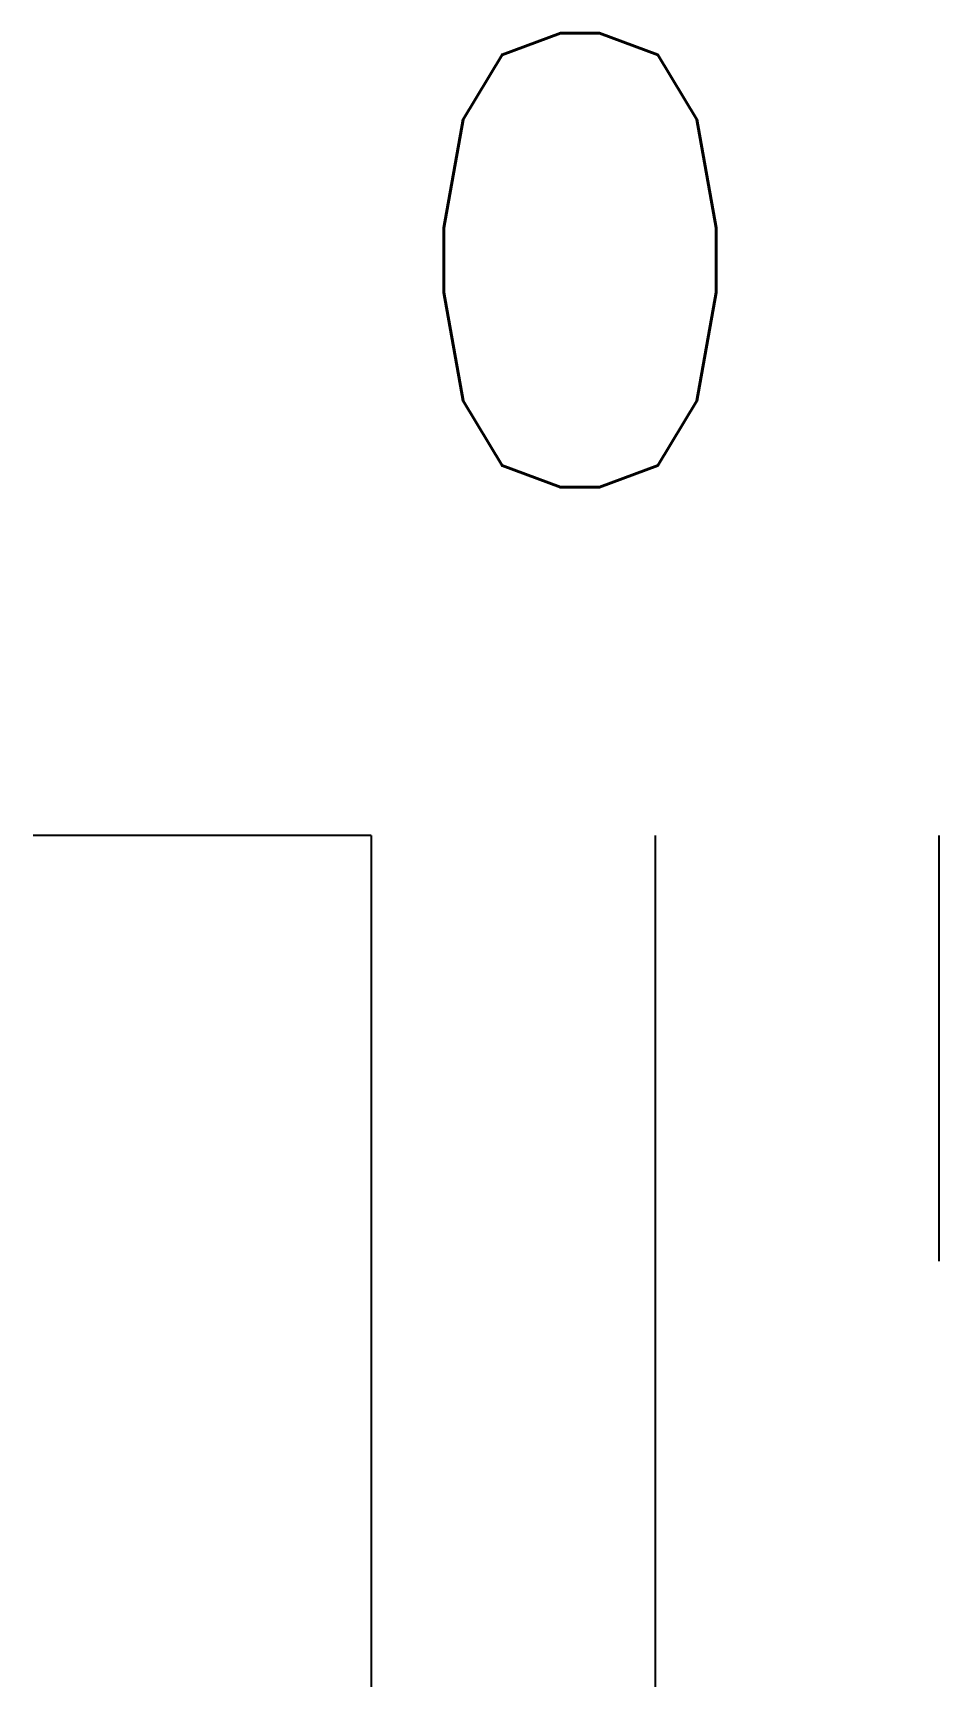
# Model space of a CAD drawing. Extents: x 499.806 to 500.125, y 95.807 to 96.39.
import ezdxf
from ezdxf.enums import TextEntityAlignment as Align

# ---------------------------------------------------------------- set-up
doc = ezdxf.new("R2010")
doc.units = 0
doc.header["$MEASUREMENT"] = 0
doc.layers.add('EL-02', color=2, linetype='CONTINUOUS')
doc.layers.add('FIACAO', color=2, linetype='CONTINUOUS')
doc.styles.add('S16', font='SIMPLEX.SHX', dxfattribs={"height": 0.16})

# ---------------------------------------------------------------- blocks, each defined once
blk = doc.blocks.new('_NFR')
at = {"layer": 'EL-02'}
for p, q in [((-0.04044, 0.15), (-0.15956, 0.15)), ((-0.04044, 0.15), (-0.04044, -0.15)), ((0.05956, 0.15), (0.05956, -0.15)), ((0.15956, 0.15), (0.15956, 0))]:
    blk.add_line(p, q, dxfattribs=at)

msp = doc.modelspace()

# ---------------------------------------------------------------- block references
at = {"layer": 'FIACAO'}
msp.add_blockref('_NFR', (499.96594, 95.95735), dxfattribs=at)

# ---------------------------------------------------------------- texts
at = {"layer": 'FIACAO', "style": 'S16'}
msp.add_text('0', height=0.16, dxfattribs=at).set_placement((499.99904, 96.23006), align=Align.CENTER)

doc.saveas('drawing.dxf')
